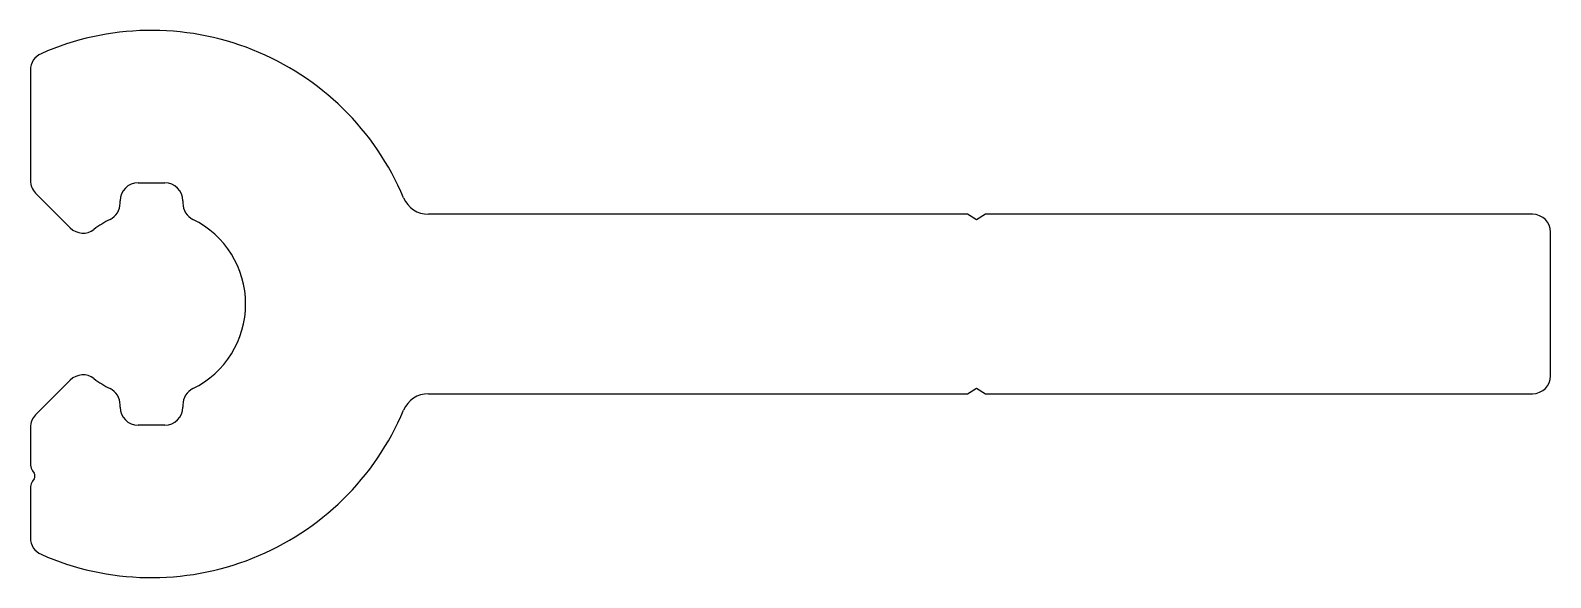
# Model space of a CAD drawing. Extents: x 1518.5 to 1603.2, y 1769.5 to 1800.
import ezdxf

# ---------------------------------------------------------------- set-up
doc = ezdxf.new("R2010")
doc.units = 0
doc.layers.get('0').update_dxf_attribs({"linetype": 'CONTINUOUS'})

msp = doc.modelspace()

# ---------------------------------------------------------------- linework, layer by layer
at = {"color": 0}
for p, q in [((1518.455, 1797.811), (1518.455, 1791.654)), ((1518.748, 1790.947), (1520.681, 1789.015)), ((1524.455, 1791.523), (1525.955, 1791.523)), ((1523.455, 1790.385), (1523.455, 1790.523)), ((1526.955, 1790.523), (1526.955, 1790.385)), ((1570.705, 1789.773), (1540.643, 1789.773)), ((1571.205, 1789.473), (1570.705, 1789.773)), ((1571.705, 1789.773), (1571.205, 1789.473)), ((1602.205, 1789.773), (1571.705, 1789.773)), ((1603.205, 1780.773), (1603.205, 1788.773)), ((1520.681, 1780.531), (1518.748, 1778.599)), ((1540.643, 1779.773), (1570.705, 1779.773)), ((1570.705, 1779.773), (1571.205, 1780.073)), ((1571.205, 1780.073), (1571.705, 1779.773)), ((1571.705, 1779.773), (1602.205, 1779.773)), ((1523.455, 1779.023), (1523.455, 1779.161)), ((1526.955, 1779.161), (1526.955, 1779.023)), ((1518.455, 1777.892), (1518.455, 1775.944)), ((1525.955, 1778.023), (1524.455, 1778.023)), ((1518.455, 1774.431), (1518.455, 1771.735))]:
    msp.add_line(p, q, dxfattribs=at)
for centre, radius, start, end in [((1525.205, 1784.773), 15.25, 22.83382, 113.79771), ((1519.455, 1797.811), 1, 113.79771, 180), ((1519.455, 1791.654), 1, 180, 225), ((1524.455, 1790.523), 1, 90, 180), ((1525.955, 1790.523), 1, 0, 90), ((1522.455, 1790.385), 1, 296.10387, 0), ((1527.955, 1790.385), 1, 180, 243.89612), ((1540.643, 1791.273), 1.5, 202.83382, 270), ((1525.205, 1784.773), 5.25, 116.10387, 127.64596), ((1525.205, 1784.773), 5.25, 296.10388, 63.89612), ((1602.205, 1788.773), 1, 0, 90), ((1521.388, 1789.722), 1, 225, 307.64596), ((1521.388, 1779.824), 1, 52.35404, 135), ((1525.205, 1784.773), 5.25, 232.35404, 243.89613), ((1602.205, 1780.773), 1, 270, 0), ((1522.455, 1779.161), 1, 360, 63.89613), ((1527.955, 1779.161), 1, 116.10388, 180), ((1540.643, 1778.273), 1.5, 90, 157.16618), ((1524.455, 1779.023), 1, 180, 270), ((1525.955, 1779.023), 1, 270, 360), ((1519.455, 1777.892), 1, 135, 180), ((1525.205, 1784.773), 15.25, 246.20228, 337.16618), ((1519.455, 1775.944), 1, 180, 217.11289), ((1519.455, 1774.431), 1, 142.88711, 180), ((1518.455, 1775.187), 0.254, 322.88711, 37.11289), ((1519.455, 1771.735), 1, 180, 246.20228)]:
    msp.add_arc(centre, radius, start, end, dxfattribs=at)

doc.saveas('drawing.dxf')
